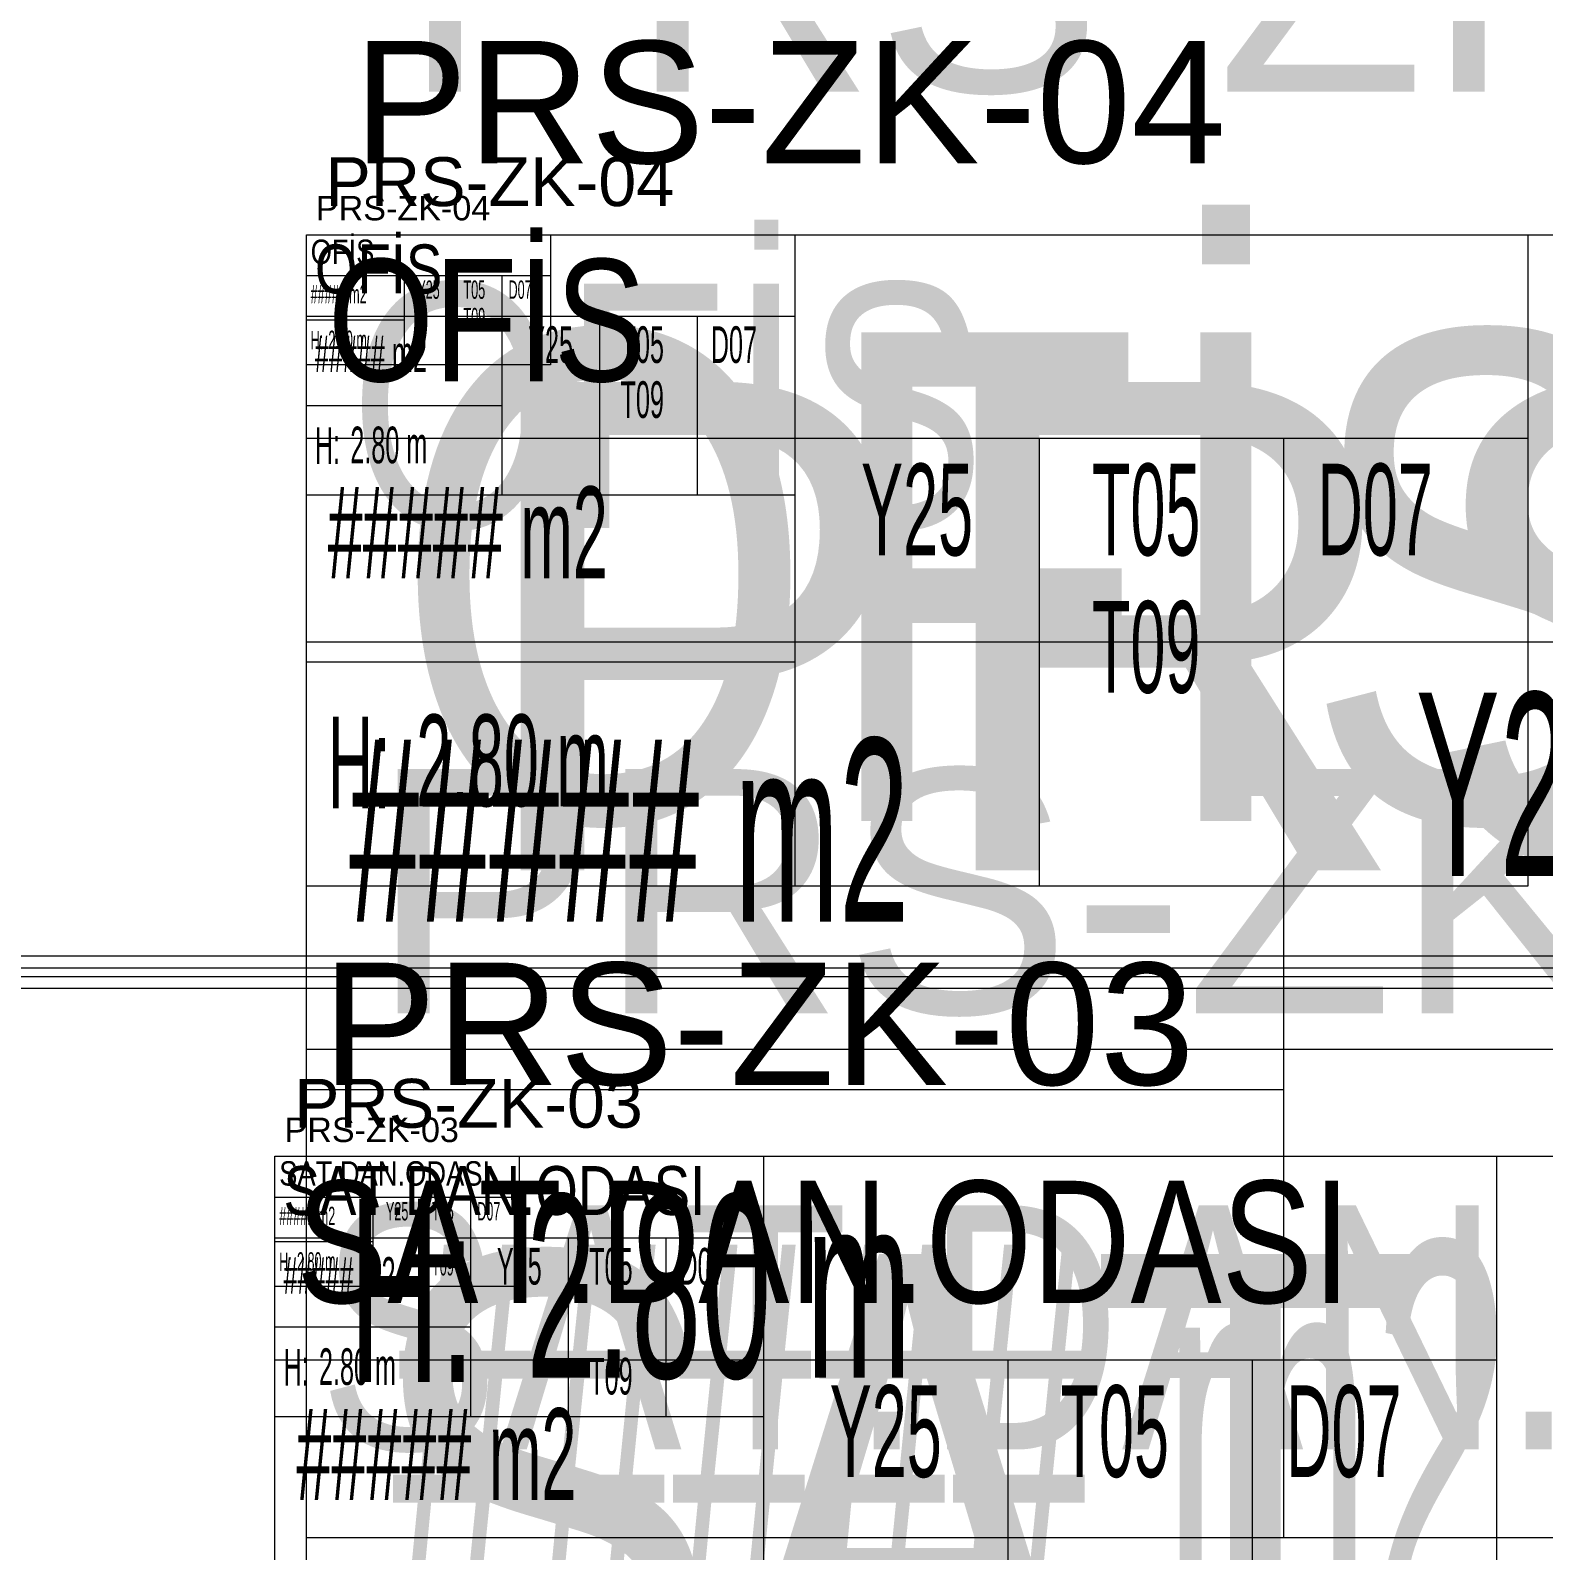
# Model space of a CAD drawing. Extents: x -9058 to 11890, y 0 to 4205.
# Drawn here: x 3710.2 to 3896, y 3022.8 to 3209.5 of the extents above; entities that cross this region are included whole.
import ezdxf
from ezdxf.enums import TextEntityAlignment as Align

# ---------------------------------------------------------------- set-up
doc = ezdxf.new("R2010")
doc.units = 0
doc.header["$MEASUREMENT"] = 0
doc.layers.get('0').update_dxf_attribs({"color": 9, "lineweight": 9})
for name, color, linetype, lineweight in [('40A', 9, 'Continuous', 9), ('M-TEFRIS2-015', 129, 'Continuous', 9), ('M-TEFRIS2-015 @ 1 (1)', 129, 'Continuous', 9), ('M-TEFRIS2-015 @ 10 (1)', 129, 'Continuous', 9), ('M-TEFRIS2-015 @ 10 (2)', 129, 'Continuous', 9), ('M-TEFRIS2-015 @ 2 (1)', 129, 'Continuous', 9), ('M-TEFRIS2-015 @ 20', 129, 'Continuous', 9), ('M-TEFRIS2-015 @ 5 (1)', 129, 'Continuous', 9), ('M-TEFRIS2-015 @ 5 (2)', 129, 'Continuous', 9)]:
    doc.layers.add(name, color=color, linetype=linetype, lineweight=lineweight)
doc.styles.add('Arial', font='arial.ttf', dxfattribs={"height": 2.5})
doc.styles.add('MuuM_TEXT-STANDART', font='ARIALN.TTF')

# ---------------------------------------------------------------- blocks, each defined once
blk = doc.blocks.new('0a_roomno2')
blk.add_lwpolyline([(30, -16), (0, -16), (0, 0), (30, 0)], close=True)
for points in [[(0, 0), (30, 0)], [(0, -5), (30, -5)], [(12, -5), (12, -16)], [(18, -5), (18, -16)], [(24, -5), (24, -16)], [(12, -10.5), (0, -10.5)]]:
    blk.add_lwpolyline(points)
at = {"layer": '40A'}
blk.add_lwpolyline([(0, 0), (30, 0)], dxfattribs=at)
at = {"style": 'MuuM_TEXT-STANDART', "width": 0.6}
blk.add_text('H:', height=2.25, dxfattribs=at).set_placement((0.525, -12.9619), align=Align.MIDDLE_LEFT)
at = {"style": 'Arial'}
blk.add_attdef('ODANO', (0, 1.505), '', height=3, dxfattribs=at)
blk.add_attdef('MEKANADI', text='', height=3, dxfattribs=at).set_placement((0.525, -4.75), align=Align.BOTTOM_LEFT)
at = {"style": 'MuuM_TEXT-STANDART', "width": 0.6}
for tag, p in [('YER01', (15, -7)), ('TAVAN01', (20.625, -7)), ('DUVAR01', (26.25, -7)), ('YER02', (15, -10.375)), ('TAVAN02', (20.625, -10.375)), ('DUVAR02', (26.25, -10.375)), ('YER03', (15, -13.75)), ('TAVAN03', (20.625, -13.75)), ('DUVAR03', (26.25, -13.75))]:
    blk.add_attdef(tag, text='', height=2.25, dxfattribs=at).set_placement(p, align=Align.MIDDLE_CENTER)
at = {"style": 'MuuM_TEXT-STANDART'}
blk.add_attdef('M2', text='', height=2.25, dxfattribs=at).set_placement((1.3231, -7.8046), align=Align.MIDDLE_LEFT)
at = {"style": 'MuuM_TEXT-STANDART', "width": 0.6}
blk.add_attdef('TEMIZTAVANYUKSEKLIGI', text='', height=2.25, dxfattribs=at).set_placement((2.7, -13.1619), align=Align.MIDDLE_LEFT)
blk = doc.blocks.new('*U684')
at = {"layer": 'M-TEFRIS2-015 @ 1 (1)'}
ref = blk.add_blockref('0a_roomno2', (3744.05, 3184.38), dxfattribs=at)
ref.add_attrib('ODANO', ' PRS-ZK-04', (3744.05, 3186.14), dxfattribs={"layer": '0', "height": 3, "style": 'Arial'})
ref.add_attrib('MEKANADI', 'OFİS', dxfattribs={"layer": '0', "height": 3, "style": 'Arial', "width": 0.8}).set_placement((3744.58, 3179.88), align=Align.BOTTOM_LEFT)
ref.add_attrib('M2', '##### m2', dxfattribs={"layer": '0', "height": 2.25, "style": 'MuuM_TEXT-STANDART', "width": 0.6}).set_placement((3744.58, 3177.07), align=Align.MIDDLE_LEFT)
ref.add_attrib('TEMIZTAVANYUKSEKLIGI', '2.80 m', dxfattribs={"layer": '0', "height": 2.25, "style": 'MuuM_TEXT-STANDART', "width": 0.6}).set_placement((3746.75, 3171.47), align=Align.MIDDLE_LEFT)
ref.add_attrib('YER01', 'Y25', dxfattribs={"layer": '0', "height": 2.25, "style": 'MuuM_TEXT-STANDART', "width": 0.6}).set_placement((3759.05, 3177.63), align=Align.MIDDLE_CENTER)
ref.add_attrib('TAVAN01', 'T05', dxfattribs={"layer": '0', "height": 2.25, "style": 'MuuM_TEXT-STANDART', "width": 0.6}).set_placement((3764.68, 3177.63), align=Align.MIDDLE_CENTER)
ref.add_attrib('DUVAR01', 'D07', dxfattribs={"layer": '0', "height": 2.25, "style": 'MuuM_TEXT-STANDART', "width": 0.6}).set_placement((3770.3, 3177.63), align=Align.MIDDLE_CENTER)
ref.add_attrib('TAVAN02', 'T09', dxfattribs={"layer": '0', "height": 2.25, "style": 'MuuM_TEXT-STANDART', "width": 0.6}).set_placement((3764.68, 3174.26), align=Align.MIDDLE_CENTER)
at = {"layer": 'M-TEFRIS2-015 @ 10 (1)'}
ref = blk.add_blockref('0a_roomno2', (3744.05, 3184.38), dxfattribs=dict(at, xscale=10, yscale=10, zscale=10))
ref.add_attrib('ODANO', ' PRS-ZK-04', (3744.05, 3201.93), dxfattribs={"layer": '0', "height": 30, "style": 'Arial'})
ref.add_attrib('MEKANADI', 'OFİS', dxfattribs={"layer": '0', "height": 30, "style": 'Arial', "width": 0.8}).set_placement((3749.3, 3139.38), align=Align.BOTTOM_LEFT)
ref.add_attrib('M2', '##### m2', dxfattribs={"layer": '0', "height": 22.5, "style": 'MuuM_TEXT-STANDART', "width": 0.6}).set_placement((3749.3, 3111.26), align=Align.MIDDLE_LEFT)
ref.add_attrib('TEMIZTAVANYUKSEKLIGI', '2.80 m', dxfattribs={"layer": '0', "height": 22.5, "style": 'MuuM_TEXT-STANDART', "width": 0.6}).set_placement((3771.05, 3055.26), align=Align.MIDDLE_LEFT)
ref.add_attrib('YER01', 'Y25', dxfattribs={"layer": '0', "height": 22.5, "style": 'MuuM_TEXT-STANDART', "width": 0.6}).set_placement((3894.05, 3116.88), align=Align.MIDDLE_CENTER)
at = {"layer": 'M-TEFRIS2-015 @ 10 (2)'}
ref = blk.add_blockref('0a_roomno2', (3744.05, 3184.38), dxfattribs=dict(at, xscale=10, yscale=10, zscale=10))
ref.add_attrib('ODANO', ' PRS-ZK-04', (3744.05, 3201.93), dxfattribs={"layer": '0', "height": 30, "style": 'Arial'})
ref.add_attrib('MEKANADI', 'OFİS', dxfattribs={"layer": '0', "height": 30, "style": 'Arial', "width": 0.8}).set_placement((3749.3, 3139.38), align=Align.BOTTOM_LEFT)
ref.add_attrib('M2', '##### m2', dxfattribs={"layer": '0', "height": 22.5, "style": 'MuuM_TEXT-STANDART', "width": 0.6}).set_placement((3749.3, 3111.26), align=Align.MIDDLE_LEFT)
ref.add_attrib('TEMIZTAVANYUKSEKLIGI', '2.80 m', dxfattribs={"layer": '0', "height": 22.5, "style": 'MuuM_TEXT-STANDART', "width": 0.6}).set_placement((3771.05, 3055.26), align=Align.MIDDLE_LEFT)
ref.add_attrib('YER01', 'Y25', dxfattribs={"layer": '0', "height": 22.5, "style": 'MuuM_TEXT-STANDART', "width": 0.6}).set_placement((3894.05, 3116.88), align=Align.MIDDLE_CENTER)
at = {"layer": 'M-TEFRIS2-015 @ 2 (1)'}
ref = blk.add_blockref('0a_roomno2', (3744.05, 3184.38), dxfattribs=dict(at, xscale=2, yscale=2, zscale=2))
ref.add_attrib('ODANO', ' PRS-ZK-04', (3744.05, 3187.89), dxfattribs={"layer": '0', "height": 6, "style": 'Arial'})
ref.add_attrib('MEKANADI', 'OFİS', dxfattribs={"layer": '0', "height": 6, "style": 'Arial', "width": 0.8}).set_placement((3745.1, 3175.38), align=Align.BOTTOM_LEFT)
ref.add_attrib('M2', '##### m2', dxfattribs={"layer": '0', "height": 4.5, "style": 'MuuM_TEXT-STANDART', "width": 0.6}).set_placement((3745.1, 3169.76), align=Align.MIDDLE_LEFT)
ref.add_attrib('TEMIZTAVANYUKSEKLIGI', '2.80 m', dxfattribs={"layer": '0', "height": 4.5, "style": 'MuuM_TEXT-STANDART', "width": 0.6}).set_placement((3749.45, 3158.56), align=Align.MIDDLE_LEFT)
ref.add_attrib('YER01', 'Y25', dxfattribs={"layer": '0', "height": 4.5, "style": 'MuuM_TEXT-STANDART', "width": 0.6}).set_placement((3774.05, 3170.88), align=Align.MIDDLE_CENTER)
ref.add_attrib('TAVAN01', 'T05', dxfattribs={"layer": '0', "height": 4.5, "style": 'MuuM_TEXT-STANDART', "width": 0.6}).set_placement((3785.3, 3170.88), align=Align.MIDDLE_CENTER)
ref.add_attrib('DUVAR01', 'D07', dxfattribs={"layer": '0', "height": 4.5, "style": 'MuuM_TEXT-STANDART', "width": 0.6}).set_placement((3796.55, 3170.88), align=Align.MIDDLE_CENTER)
ref.add_attrib('TAVAN02', 'T09', dxfattribs={"layer": '0', "height": 4.5, "style": 'MuuM_TEXT-STANDART', "width": 0.6}).set_placement((3785.3, 3164.13), align=Align.MIDDLE_CENTER)
at = {"layer": 'M-TEFRIS2-015 @ 20'}
ref = blk.add_blockref('0a_roomno2', (3744.05, 3184.38), dxfattribs=dict(at, xscale=20, yscale=20, zscale=20))
ref.add_attrib('MEKANADI', 'OFİS', dxfattribs={"layer": '0', "height": 60, "style": 'Arial', "width": 0.8}).set_placement((3754.55, 3094.38), align=Align.BOTTOM_LEFT)
ref.add_attrib('M2', '##### m2', dxfattribs={"layer": '0', "height": 45, "style": 'MuuM_TEXT-STANDART', "width": 0.6}).set_placement((3754.55, 3038.13), align=Align.MIDDLE_LEFT)
at = {"layer": 'M-TEFRIS2-015 @ 5 (1)'}
ref = blk.add_blockref('0a_roomno2', (3744.05, 3184.38), dxfattribs=dict(at, xscale=5, yscale=5, zscale=5))
ref.add_attrib('ODANO', ' PRS-ZK-04', (3744.05, 3193.16), dxfattribs={"layer": '0', "height": 15, "style": 'Arial'})
ref.add_attrib('MEKANADI', 'OFİS', dxfattribs={"layer": '0', "height": 15, "style": 'Arial', "width": 0.8}).set_placement((3746.68, 3161.88), align=Align.BOTTOM_LEFT)
ref.add_attrib('M2', '##### m2', dxfattribs={"layer": '0', "height": 11.25, "style": 'MuuM_TEXT-STANDART', "width": 0.6}).set_placement((3746.68, 3147.82), align=Align.MIDDLE_LEFT)
ref.add_attrib('TEMIZTAVANYUKSEKLIGI', '2.80 m', dxfattribs={"layer": '0', "height": 11.25, "style": 'MuuM_TEXT-STANDART', "width": 0.6}).set_placement((3757.55, 3119.82), align=Align.MIDDLE_LEFT)
ref.add_attrib('YER01', 'Y25', dxfattribs={"layer": '0', "height": 11.25, "style": 'MuuM_TEXT-STANDART', "width": 0.6}).set_placement((3819.05, 3150.63), align=Align.MIDDLE_CENTER)
ref.add_attrib('TAVAN01', 'T05', dxfattribs={"layer": '0', "height": 11.25, "style": 'MuuM_TEXT-STANDART', "width": 0.6}).set_placement((3847.18, 3150.63), align=Align.MIDDLE_CENTER)
ref.add_attrib('DUVAR01', 'D07', dxfattribs={"layer": '0', "height": 11.25, "style": 'MuuM_TEXT-STANDART', "width": 0.6}).set_placement((3875.3, 3150.63), align=Align.MIDDLE_CENTER)
ref.add_attrib('TAVAN02', 'T09', dxfattribs={"layer": '0', "height": 11.25, "style": 'MuuM_TEXT-STANDART', "width": 0.6}).set_placement((3847.18, 3133.76), align=Align.MIDDLE_CENTER)
at = {"layer": 'M-TEFRIS2-015 @ 5 (2)'}
ref = blk.add_blockref('0a_roomno2', (3744.05, 3184.38), dxfattribs=dict(at, xscale=5, yscale=5, zscale=5))
ref.add_attrib('ODANO', ' PRS-ZK-04', (3744.05, 3193.16), dxfattribs={"layer": '0', "height": 15, "style": 'Arial'})
ref.add_attrib('MEKANADI', 'OFİS', dxfattribs={"layer": '0', "height": 15, "style": 'Arial', "width": 0.8}).set_placement((3746.68, 3161.88), align=Align.BOTTOM_LEFT)
ref.add_attrib('M2', '##### m2', dxfattribs={"layer": '0', "height": 11.25, "style": 'MuuM_TEXT-STANDART', "width": 0.6}).set_placement((3746.68, 3147.82), align=Align.MIDDLE_LEFT)
ref.add_attrib('TEMIZTAVANYUKSEKLIGI', '2.80 m', dxfattribs={"layer": '0', "height": 11.25, "style": 'MuuM_TEXT-STANDART', "width": 0.6}).set_placement((3757.55, 3119.82), align=Align.MIDDLE_LEFT)
ref.add_attrib('YER01', 'Y25', dxfattribs={"layer": '0', "height": 11.25, "style": 'MuuM_TEXT-STANDART', "width": 0.6}).set_placement((3819.05, 3150.63), align=Align.MIDDLE_CENTER)
ref.add_attrib('TAVAN01', 'T05', dxfattribs={"layer": '0', "height": 11.25, "style": 'MuuM_TEXT-STANDART', "width": 0.6}).set_placement((3847.18, 3150.63), align=Align.MIDDLE_CENTER)
ref.add_attrib('DUVAR01', 'D07', dxfattribs={"layer": '0', "height": 11.25, "style": 'MuuM_TEXT-STANDART', "width": 0.6}).set_placement((3875.3, 3150.63), align=Align.MIDDLE_CENTER)
ref.add_attrib('TAVAN02', 'T09', dxfattribs={"layer": '0', "height": 11.25, "style": 'MuuM_TEXT-STANDART', "width": 0.6}).set_placement((3847.18, 3133.76), align=Align.MIDDLE_CENTER)
blk = doc.blocks.new('*U685')
at = {"layer": 'M-TEFRIS2-015 @ 1 (1)'}
ref = blk.add_blockref('0a_roomno2', (3740.2, 3071.21), dxfattribs=at)
ref.add_attrib('ODANO', ' PRS-ZK-03', (3740.2, 3072.96), dxfattribs={"layer": '0', "height": 3, "style": 'Arial'})
ref.add_attrib('MEKANADI', 'SAT.DAN.ODASI', dxfattribs={"layer": '0', "height": 3, "style": 'Arial', "width": 0.8}).set_placement((3740.72, 3066.71), align=Align.BOTTOM_LEFT)
ref.add_attrib('M2', '##### m2', dxfattribs={"layer": '0', "height": 2.25, "style": 'MuuM_TEXT-STANDART', "width": 0.6}).set_placement((3740.72, 3063.89), align=Align.MIDDLE_LEFT)
ref.add_attrib('TEMIZTAVANYUKSEKLIGI', '2.80 m', dxfattribs={"layer": '0', "height": 2.25, "style": 'MuuM_TEXT-STANDART', "width": 0.6}).set_placement((3742.9, 3058.3), align=Align.MIDDLE_LEFT)
ref.add_attrib('YER01', 'Y25', dxfattribs={"layer": '0', "height": 2.25, "style": 'MuuM_TEXT-STANDART', "width": 0.6}).set_placement((3755.2, 3064.46), align=Align.MIDDLE_CENTER)
ref.add_attrib('TAVAN01', 'T05', dxfattribs={"layer": '0', "height": 2.25, "style": 'MuuM_TEXT-STANDART', "width": 0.6}).set_placement((3760.82, 3064.46), align=Align.MIDDLE_CENTER)
ref.add_attrib('DUVAR01', 'D07', dxfattribs={"layer": '0', "height": 2.25, "style": 'MuuM_TEXT-STANDART', "width": 0.6}).set_placement((3766.45, 3064.46), align=Align.MIDDLE_CENTER)
ref.add_attrib('TAVAN03', 'T09', dxfattribs={"layer": '0', "height": 2.25, "style": 'MuuM_TEXT-STANDART', "width": 0.6}).set_placement((3760.82, 3057.71), align=Align.MIDDLE_CENTER)
at = {"layer": 'M-TEFRIS2-015 @ 10 (1)'}
ref = blk.add_blockref('0a_roomno2', (3740.2, 3071.21), dxfattribs=dict(at, xscale=10, yscale=10, zscale=10))
ref.add_attrib('ODANO', ' PRS-ZK-03', (3740.2, 3088.76), dxfattribs={"layer": '0', "height": 30, "style": 'Arial'})
ref.add_attrib('MEKANADI', 'SAT.DAN.ODASI', dxfattribs={"layer": '0', "height": 30, "style": 'Arial', "width": 0.8}).set_placement((3745.45, 3026.21), align=Align.BOTTOM_LEFT)
at = {"layer": 'M-TEFRIS2-015 @ 10 (2)'}
ref = blk.add_blockref('0a_roomno2', (3740.2, 3071.21), dxfattribs=dict(at, xscale=10, yscale=10, zscale=10))
ref.add_attrib('ODANO', ' PRS-ZK-03', (3740.2, 3088.76), dxfattribs={"layer": '0', "height": 30, "style": 'Arial'})
ref.add_attrib('MEKANADI', 'SAT.DAN.ODASI', dxfattribs={"layer": '0', "height": 30, "style": 'Arial', "width": 0.8}).set_placement((3745.45, 3026.21), align=Align.BOTTOM_LEFT)
at = {"layer": 'M-TEFRIS2-015 @ 2 (1)'}
ref = blk.add_blockref('0a_roomno2', (3740.2, 3071.21), dxfattribs=dict(at, xscale=2, yscale=2, zscale=2))
ref.add_attrib('ODANO', ' PRS-ZK-03', (3740.2, 3074.72), dxfattribs={"layer": '0', "height": 6, "style": 'Arial'})
ref.add_attrib('MEKANADI', 'SAT.DAN.ODASI', dxfattribs={"layer": '0', "height": 6, "style": 'Arial', "width": 0.8}).set_placement((3741.25, 3062.21), align=Align.BOTTOM_LEFT)
ref.add_attrib('M2', '##### m2', dxfattribs={"layer": '0', "height": 4.5, "style": 'MuuM_TEXT-STANDART', "width": 0.6}).set_placement((3741.25, 3056.58), align=Align.MIDDLE_LEFT)
ref.add_attrib('TEMIZTAVANYUKSEKLIGI', '2.80 m', dxfattribs={"layer": '0', "height": 4.5, "style": 'MuuM_TEXT-STANDART', "width": 0.6}).set_placement((3745.6, 3045.38), align=Align.MIDDLE_LEFT)
ref.add_attrib('YER01', 'Y25', dxfattribs={"layer": '0', "height": 4.5, "style": 'MuuM_TEXT-STANDART', "width": 0.6}).set_placement((3770.2, 3057.71), align=Align.MIDDLE_CENTER)
ref.add_attrib('TAVAN01', 'T05', dxfattribs={"layer": '0', "height": 4.5, "style": 'MuuM_TEXT-STANDART', "width": 0.6}).set_placement((3781.45, 3057.71), align=Align.MIDDLE_CENTER)
ref.add_attrib('DUVAR01', 'D07', dxfattribs={"layer": '0', "height": 4.5, "style": 'MuuM_TEXT-STANDART', "width": 0.6}).set_placement((3792.7, 3057.71), align=Align.MIDDLE_CENTER)
ref.add_attrib('TAVAN03', 'T09', dxfattribs={"layer": '0', "height": 4.5, "style": 'MuuM_TEXT-STANDART', "width": 0.6}).set_placement((3781.45, 3044.21), align=Align.MIDDLE_CENTER)
at = {"layer": 'M-TEFRIS2-015 @ 20'}
ref = blk.add_blockref('0a_roomno2', (3740.2, 3071.21), dxfattribs=dict(at, xscale=20, yscale=20, zscale=20))
ref.add_attrib('ODANO', ' PRS-ZK-03', (3740.2, 3106.31), dxfattribs={"layer": '0', "height": 60, "style": 'Arial'})
ref.add_attrib('MEKANADI', 'SAT.DAN.ODASI', dxfattribs={"layer": '0', "height": 60, "style": 'Arial', "width": 0.8}).set_placement((3750.7, 2981.21), align=Align.BOTTOM_LEFT)
at = {"layer": 'M-TEFRIS2-015 @ 5 (1)'}
ref = blk.add_blockref('0a_roomno2', (3740.2, 3071.21), dxfattribs=dict(at, xscale=5, yscale=5, zscale=5))
ref.add_attrib('ODANO', ' PRS-ZK-03', (3740.2, 3079.98), dxfattribs={"layer": '0', "height": 15, "style": 'Arial'})
ref.add_attrib('MEKANADI', 'SAT.DAN.ODASI', dxfattribs={"layer": '0', "height": 15, "style": 'Arial', "width": 0.8}).set_placement((3742.82, 3048.71), align=Align.BOTTOM_LEFT)
ref.add_attrib('M2', '##### m2', dxfattribs={"layer": '0', "height": 11.25, "style": 'MuuM_TEXT-STANDART', "width": 0.6}).set_placement((3742.82, 3034.64), align=Align.MIDDLE_LEFT)
ref.add_attrib('TEMIZTAVANYUKSEKLIGI', '2.80 m', dxfattribs={"layer": '0', "height": 11.25, "style": 'MuuM_TEXT-STANDART', "width": 0.6}).set_placement((3753.7, 3006.65), align=Align.MIDDLE_LEFT)
ref.add_attrib('YER01', 'Y25', dxfattribs={"layer": '0', "height": 11.25, "style": 'MuuM_TEXT-STANDART', "width": 0.6}).set_placement((3815.2, 3037.46), align=Align.MIDDLE_CENTER)
ref.add_attrib('TAVAN01', 'T05', dxfattribs={"layer": '0', "height": 11.25, "style": 'MuuM_TEXT-STANDART', "width": 0.6}).set_placement((3843.32, 3037.46), align=Align.MIDDLE_CENTER)
ref.add_attrib('DUVAR01', 'D07', dxfattribs={"layer": '0', "height": 11.25, "style": 'MuuM_TEXT-STANDART', "width": 0.6}).set_placement((3871.45, 3037.46), align=Align.MIDDLE_CENTER)
ref.add_attrib('TAVAN03', 'T09', dxfattribs={"layer": '0', "height": 11.25, "style": 'MuuM_TEXT-STANDART', "width": 0.6}).set_placement((3843.32, 3003.71), align=Align.MIDDLE_CENTER)
at = {"layer": 'M-TEFRIS2-015 @ 5 (2)'}
ref = blk.add_blockref('0a_roomno2', (3740.2, 3071.21), dxfattribs=dict(at, xscale=5, yscale=5, zscale=5))
ref.add_attrib('ODANO', ' PRS-ZK-03', (3740.2, 3079.98), dxfattribs={"layer": '0', "height": 15, "style": 'Arial'})
ref.add_attrib('MEKANADI', 'SAT.DAN.ODASI', dxfattribs={"layer": '0', "height": 15, "style": 'Arial', "width": 0.8}).set_placement((3742.82, 3048.71), align=Align.BOTTOM_LEFT)
ref.add_attrib('M2', '##### m2', dxfattribs={"layer": '0', "height": 11.25, "style": 'MuuM_TEXT-STANDART', "width": 0.6}).set_placement((3742.82, 3034.64), align=Align.MIDDLE_LEFT)
ref.add_attrib('TEMIZTAVANYUKSEKLIGI', '2.80 m', dxfattribs={"layer": '0', "height": 11.25, "style": 'MuuM_TEXT-STANDART', "width": 0.6}).set_placement((3753.7, 3006.65), align=Align.MIDDLE_LEFT)
ref.add_attrib('YER01', 'Y25', dxfattribs={"layer": '0', "height": 11.25, "style": 'MuuM_TEXT-STANDART', "width": 0.6}).set_placement((3815.2, 3037.46), align=Align.MIDDLE_CENTER)
ref.add_attrib('TAVAN01', 'T05', dxfattribs={"layer": '0', "height": 11.25, "style": 'MuuM_TEXT-STANDART', "width": 0.6}).set_placement((3843.32, 3037.46), align=Align.MIDDLE_CENTER)
ref.add_attrib('DUVAR01', 'D07', dxfattribs={"layer": '0', "height": 11.25, "style": 'MuuM_TEXT-STANDART', "width": 0.6}).set_placement((3871.45, 3037.46), align=Align.MIDDLE_CENTER)
ref.add_attrib('TAVAN03', 'T09', dxfattribs={"layer": '0', "height": 11.25, "style": 'MuuM_TEXT-STANDART', "width": 0.6}).set_placement((3843.32, 3003.71), align=Align.MIDDLE_CENTER)

msp = doc.modelspace()

# ---------------------------------------------------------------- linework, layer by layer
at = {"layer": 'M-TEFRIS2-015'}
for p, q in [((3898.09, 3095.8), (3409.06, 3095.8)), ((3901.09, 3094.3), (3407.55, 3094.3)), ((3407.55, 3093.3), (3901.09, 3093.3)), ((3898.09, 3091.8), (3409.06, 3091.8))]:
    msp.add_line(p, q, dxfattribs=at)

# ---------------------------------------------------------------- block references
at = {"layer": 'M-TEFRIS2-015', "color": 6}
for name in ['*U684', '*U685']:
    msp.add_blockref(name, (0, 0), dxfattribs=at)

doc.saveas('drawing.dxf')
